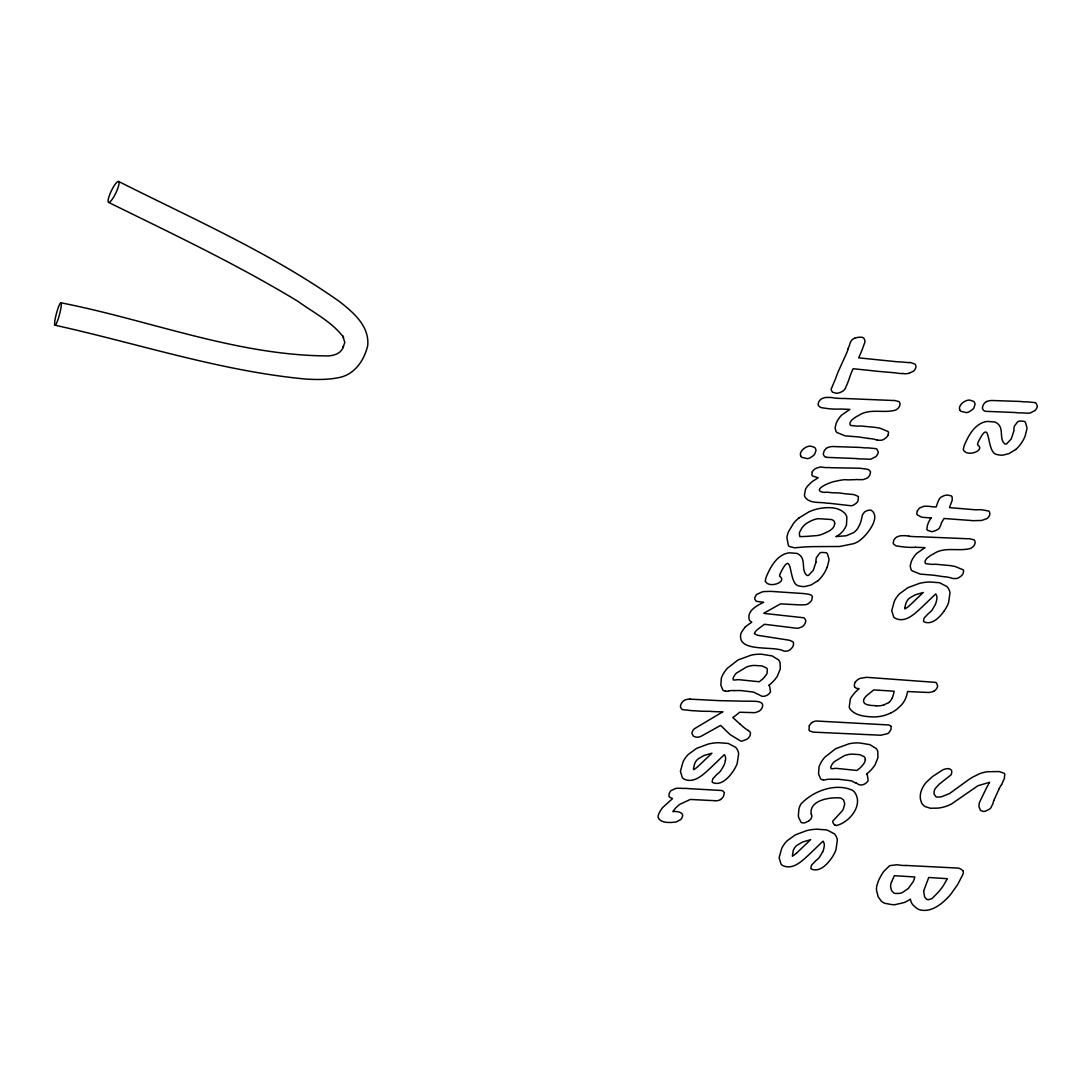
<?xml version="1.0" encoding="UTF-8"?>
<svg xmlns="http://www.w3.org/2000/svg" width="1092" height="1092" viewBox="0 0 1092 1092"><rect width="100%" height="100%" fill="white"/><g stroke="black" fill="none" stroke-linecap="round" stroke-linejoin="round"><path stroke-width="1.5" d="M725.429 760.36L725.62 759.254A8.135 7.385 -2.8 0 0 724.337 754.64L711.151 767.362C704.04 773.791 694.471 784.152 683.947 779.019A7.289 6.607 -2.8 0 1 682.363 777.681L680.412 771.361L682.95 762.12A29.238 26.536 -2.8 0 1 688.41 754.313L696.641 748.361L708.107 744.089A44.185 40.117 -2.8 0 1 718.345 742.697L728.241 743.447L735.598 747.297A11.725 10.647 -2.8 0 1 737.646 750.259A15.384 13.964 -2.8 0 1 738.656 753.644L737.196 763.499A44.963 40.827 -2.8 0 1 735.858 766.584A42.042 38.165 -2.8 0 1 732.65 771.921C728.405 777.954 720.693 786.131 712.653 782.541A2.088 1.897 -2.8 0 1 712.134 781.695L712.83 778.732L717.103 774.201A18.714 16.994 -2.8 0 0 720.775 770.761L723.969 765.369A26.153 23.737 -2.8 0 0 725.402 760.346M815.97 562.175L813.281 570.311L808.558 575.361A2.921 2.662 -2.8 0 1 807.097 575.443C800.723 570.993 806.333 559.514 799.276 554.736A8.886 8.067 -2.8 0 0 796.86 553.385L789.461 552.811A17.513 15.889 -2.8 0 0 783.851 554.34C775.416 558.34 770.665 566.966 767.021 575.129A21.267 19.315 -2.8 0 0 765.328 581.231M827.176 567.362L828.924 560.483A16.639 15.097 -2.8 0 0 828.896 558.681L827.367 553.589A4.45 4.04 -2.8 0 0 826.125 552.716L821.593 552.402A6.17 5.596 -2.8 0 0 819.614 553.248L816.42 557.589A14.769 13.404 -2.8 0 0 816.011 562.175M812.312 471.976L811.847 474.788A2.894 2.621 -2.8 0 0 812.53 476.003L818.181 477.75L811.684 481.954L807.316 486.39A19.752 17.936 -2.8 0 0 805.418 489.585L804.422 495.236A7.671 6.975 -2.8 0 0 805.118 497.229C809.923 504.013 819.846 501.719 826.972 503.207A31.477 28.583 -2.8 0 0 828.118 503.262L829.074 503.275A13.541 12.299 -2.8 0 1 829.633 503.303L851.009 505.746A6.32 5.733 -2.8 0 0 853.848 504.886L854.859 504.19A9.159 8.313 -2.8 0 0 858.039 500.955L858.421 496.532L854.599 494.799A52.211 47.393 -2.8 0 0 847.965 494.007L844.867 493.789A42.424 38.507 -2.8 0 0 835.121 492.82L834.902 492.806A24.447 22.181 -2.8 0 1 832.773 492.779L826.357 492.137A2.293 2.088 -2.8 0 1 825.757 492.274L825.538 492.301A3.699 3.358 -2.8 0 0 824.487 492.451A3.112 2.826 -2.8 0 0 823.818 492.315L822.713 492.219A3.249 2.948 -2.8 0 1 821.866 492.042C812.557 489.161 831.735 481.476 835.612 481.272A70.379 63.896 -2.8 0 1 843.311 479.798L843.747 479.757A18.946 17.199 -2.8 0 1 847.802 479.879L853.466 479.702A11.712 10.633 -2.8 0 0 856.483 479.47A18.946 17.199 -2.8 0 0 860.523 479.634L861.738 479.647A6.921 6.293 -2.8 0 0 863.458 479.524L867.116 478.146A10.074 9.146 -2.8 0 0 869.887 474.897L870.529 472.058A2.389 2.17 -2.8 0 0 870.106 471.171L869.177 470.147A3.781 3.426 -2.8 0 0 868.304 469.56L865.806 468.973A4.614 4.177 -2.8 0 1 865.164 468.973L863.226 468.686A32.705 29.689 -2.8 0 0 861.52 468.427L859.718 468.318A25.239 22.905 -2.8 0 1 858.489 468.209L830.125 467.704A3.331 3.03 -2.8 0 0 829.551 467.54L825.634 467.594A34.357 31.19 -2.8 0 0 823.887 467.417L821.361 467.048A5.269 4.777 -2.8 0 0 819.833 467.048L815.574 468.536A8.709 7.903 -2.8 0 0 812.243 471.949M993.816 800.477L999.262 788.52M1001.582 784.643L1004.203 778.896A2.143 1.952 -2.8 0 0 1004.353 777.422L1004.804 774.474A3.522 3.208 -2.8 0 0 1004.271 773.3L999.098 771.553L987.577 771.73A34.33 31.163 -2.8 0 0 979.306 773.846L972.576 777.19A73.546 66.762 -2.8 0 0 966.229 781.435L949.631 793.502L941.782 796.682A17.445 15.834 -2.8 0 1 937.032 797.01L936.608 796.996A1.665 1.515 -2.8 0 1 936.035 796.819L934.247 794.43A9.159 8.313 -2.8 0 1 934.493 790.117A10.975 9.964 -2.8 0 1 935.339 788.451L939.202 784.192L951.105 774.815A9.691 8.804 -2.8 0 0 951.719 770.925A4.122 3.74 -2.8 0 0 948.279 768.577M822.658 851.856L819.464 857.247A18.714 16.994 -2.8 0 1 815.806 860.687L811.52 865.219L810.837 868.195A2.088 1.897 -2.8 0 0 811.356 869.027C819.396 872.617 827.094 864.441 831.353 858.421A42.042 38.165 -2.8 0 0 834.575 853.07A44.963 40.827 -2.8 0 0 835.899 849.986L837.359 840.13A15.384 13.964 -2.8 0 0 836.349 836.745A11.725 10.647 -2.8 0 0 834.302 833.783L826.944 829.947L817.048 829.197A44.185 40.117 -2.8 0 0 806.811 830.575L795.345 834.861L787.114 840.799A29.238 26.536 -2.8 0 0 781.64 848.607L779.115 857.848L781.067 864.168A7.289 6.607 -2.8 0 0 782.636 865.506C793.174 870.638 802.729 860.278 809.854 853.848L823.013 841.14A8.135 7.385 -2.8 0 1 824.296 845.74L824.132 846.846A26.153 23.737 -2.8 0 1 822.74 851.883M809.295 725.757L809.022 730.084A2.785 2.525 -2.8 0 0 809.609 730.889L813.185 732.131L880.834 735.23L887.578 733.66A7.917 7.18 -2.8 0 0 889.311 732.172L890.567 730.179A5.979 5.433 -2.8 0 0 890.785 726.084M917.362 510.96L916.775 513.267A3.494 3.167 -2.8 0 0 917.403 514.974L921.88 517.28L931.189 517.908M887.837 435.49L888.547 432.896A3.372 3.058 -2.8 0 0 888.055 431.531L880.193 428.269A90.117 81.804 -2.8 0 0 874.61 427.286L861.042 426.03A31.477 28.583 -2.8 0 1 859.895 425.989A6.511 5.91 -2.8 0 1 858.899 426.098L855.896 426.057A31.272 28.392 -2.8 0 0 852.948 425.675C847.365 426.276 850.491 420.27 853.494 418.714A21.717 19.711 -2.8 0 1 858.394 415.615C869.655 407.93 883.36 413.595 895.563 410.114A9.05 8.217 -2.8 0 0 899.603 406.006L899.863 405.282A4.518 4.095 -2.8 0 0 899.876 403.276L899.549 402.375A2.785 2.525 -2.8 0 0 898.962 401.569L894.007 400.382A11.657 10.592 -2.8 0 1 893.038 400.491L844.102 398.471A57.357 52.075 -2.8 0 1 838.451 398.334L836.308 398.171A4.614 4.177 -2.8 0 1 835.653 398.171L833.728 397.897A22.454 20.379 -2.8 0 0 827.968 397.42M988.833 783.756L989.625 782.295L977.913 785.735L951.733 803.835A42.861 38.902 -2.8 0 1 947.146 805.91A33.429 30.344 -2.8 0 1 937.755 808.135L930.384 808.244L925.484 806.729A10.743 9.746 -2.8 0 1 921.552 802.866L920.433 799.126A21.485 19.506 -2.8 0 1 921.088 791.345L922.03 788.888A30.071 27.3 -2.8 0 1 926.426 782.145L932.541 776.535L942.642 769.928A12.381 11.234 -2.8 0 1 946.191 768.836L948.266 768.604M988.205 784.807L987.973 785.203A40.076 36.377 -2.8 0 0 986.308 788.315L979.51 802.388A14.387 13.063 -2.8 0 0 979.019 806.811L980.275 809.977A3.89 3.535 -2.8 0 0 981.121 810.714L983.155 811.424A5.91 5.364 -2.8 0 0 985.762 811.028L989.134 809.363A6.224 5.651 -2.8 0 0 990.853 807.807L993.119 803.221A9.569 8.681 -2.8 0 1 993.802 800.477M855.227 682.254L855.951 681.272A10.988 9.978 -2.8 0 1 860.414 678.282L866.652 677.327L935.503 682.377A3.781 3.426 -2.8 0 1 936.39 682.95L937.687 685.94A6.525 5.924 -2.8 0 1 937.223 687.455L936.909 688.096A9.159 8.313 -2.8 0 1 933.756 691.345M943.993 611.22C939.721 617.239 932.022 625.416 923.982 621.826A2.088 1.897 -2.8 0 1 923.463 620.979L924.16 618.017L928.432 613.486A18.714 16.994 -2.8 0 0 932.104 610.046L935.298 604.654A26.153 23.737 -2.8 0 0 936.731 599.631L936.95 598.539A8.135 7.385 -2.8 0 0 935.667 593.925L922.481 606.647C915.369 613.076 905.8 623.436 895.276 618.304A7.289 6.607 -2.8 0 1 893.693 616.966L891.741 610.646L894.28 601.405A29.238 26.536 -2.8 0 1 899.74 593.598L907.971 587.646L919.437 583.374A44.185 40.117 -2.8 0 1 929.674 581.981L939.57 582.732L946.928 586.581A11.725 10.647 -2.8 0 1 948.975 589.543A15.384 13.964 -2.8 0 1 949.985 592.929L948.525 602.784A44.963 40.827 -2.8 0 1 947.187 605.869A42.042 38.165 -2.8 0 1 943.979 611.206M744.894 627.409L743.775 628.937A36.418 33.06 -2.8 0 0 740.84 633.66C736.704 653.234 773.778 645.222 783.96 651.105A7.89 7.166 -2.8 0 0 789.885 649.958L790.103 649.672A10.074 9.146 -2.8 0 0 792.874 646.423A10.074 9.146 -2.8 0 0 793.42 645.072L793.515 642.806A2.948 2.675 -2.8 0 0 792.874 641.768L789.966 640.403A86.5 78.515 -2.8 0 0 786.581 639.789L757.411 635.257L754.258 633.633L755.705 631.203A31.313 28.433 -2.8 0 1 758.435 628.787L764.441 624.283L796.86 628.269A6.921 6.293 -2.8 0 0 798.58 628.146L802.238 626.767A10.074 9.146 -2.8 0 0 805.009 623.518L805.691 621.525A4.436 4.027 -2.8 0 0 805.623 620.106L804.504 618.318A3.781 3.426 -2.8 0 0 803.616 617.744L766.079 613.636A26.372 23.928 -2.8 0 1 765.192 613.527L763.827 613.213L779.934 604.204A3.44 3.126 -2.8 0 1 780.534 603.862L797.378 604.777A13.514 12.258 -2.8 0 0 799.945 604.818A24.133 21.908 -2.8 0 0 803.057 604.818L803.944 604.75A7.494 6.811 -2.8 0 0 806.155 604.599L807.862 603.917A3.726 3.385 -2.8 0 0 808.544 603.344A9.159 8.313 -2.8 0 0 811.738 600.109L812.407 596.573A2.744 2.498 -2.8 0 0 811.929 595.741L810.66 594.853A5.187 4.709 -2.8 0 0 809.8 594.539L807.602 594.089A70.598 64.087 -2.8 0 0 802.838 593.502L771.375 591.414A37.497 34.029 -2.8 0 0 770.392 591.345L763.581 591.605A12.203 11.07 -2.8 0 0 761.493 592.205L756.374 594.58L754.654 598.088A3.481 3.153 -2.8 0 0 754.818 599.071L755.528 600.341A2.867 2.593 -2.8 0 0 756.306 601.296L763.69 602.306C757.179 605.473 746.669 610.769 749.248 619.642A5.856 5.31 -2.8 0 0 750.259 621.075L751.801 622.208L749.508 623.778A46.874 42.561 -2.8 0 0 744.853 627.368M764.796 676.671L765.833 675.334A13.281 12.053 -2.8 0 0 767.062 673.286L767.335 669.137A3.576 3.249 -2.8 0 0 766.461 668.017L762.107 665.929L754.285 665.424A22.29 20.229 -2.8 0 0 746.505 667.021L736.431 673.109A16.557 15.029 -2.8 0 0 733.428 677.422L733.032 678.309A3.699 3.358 -2.8 0 1 733.21 679.156L733.251 679.456A2.293 2.088 -2.8 0 0 733.401 679.988L734.343 680.002A22.072 20.038 -2.8 0 0 736.226 679.852M764.345 677.217L763.868 677.791A11.835 10.743 -2.8 0 1 762.844 678.883L759.227 681.763L738.97 679.688A34.207 31.04 -2.8 0 1 738.083 679.661L737.086 679.756M796.396 853.262L810.646 839.68L802.565 842.028L796.942 845.304A12.162 11.043 -2.8 0 0 793.966 848.962L793.734 849.453A25.662 23.301 -2.8 0 0 793.12 850.914L792.369 856.183A34.575 31.381 -2.8 0 0 796.382 853.248M817.649 580.876L811.151 584.957L805.132 586.486A16.216 14.728 -2.8 0 1 802.06 586.5L798.293 585.803A8.217 7.453 -2.8 0 1 795.904 584.384C788.492 576.876 792.478 548.512 780.207 573.573A10.128 9.2 -2.8 0 0 779.565 576.139C787.578 581.64 771.321 587.687 766.639 582.841A3.931 3.563 -2.8 0 1 765.915 582.145L765.369 581.231M1015.628 449.481L1009.117 453.562L1003.098 455.091A16.216 14.728 -2.8 0 1 1000.026 455.105L996.259 454.408A8.217 7.453 -2.8 0 1 993.884 453.003C986.472 445.481 990.444 417.117 978.173 442.178A10.128 9.2 -2.8 0 0 977.531 444.744C985.544 450.245 969.287 456.306 964.605 451.446A3.931 3.563 -2.8 0 1 963.881 450.75L963.335 449.836A21.267 19.315 -2.8 0 1 965 443.734C968.631 435.558 973.395 426.958 981.817 422.945A17.513 15.889 -2.8 0 1 987.427 421.416L994.839 421.99A8.886 8.067 -2.8 0 1 997.255 423.341C1004.312 428.119 998.689 439.598 1005.063 444.048A2.921 2.662 -2.8 0 0 1006.524 443.966L1011.247 438.929L1013.949 430.78A14.769 13.404 -2.8 0 1 1014.372 426.18L1017.58 421.867A6.17 5.596 -2.8 0 1 1019.573 421.007L1024.091 421.321A4.45 4.04 -2.8 0 1 1025.347 422.208L1026.876 427.286A16.639 15.097 -2.8 0 1 1026.889 429.088L1025.156 435.981A39.762 36.091 -2.8 0 1 1015.724 449.576M888.792 702.538L883.81 704.941M798.975 517.936L808.749 511.984A40.09 36.391 -2.8 0 1 819.3 508.531C827.872 507.043 838.451 506.661 844.962 513.458A12.312 11.179 -2.8 0 1 846.873 517.158L846.477 524.856A22.14 20.093 -2.8 0 1 845.754 526.672A28.406 25.785 -2.8 0 1 843.283 530.685L840.622 533.551A35.504 32.228 -2.8 0 1 836.172 536.595M812.079 722.508L812.352 722.303A7.89 7.166 -2.8 0 1 818.222 721.116L888.615 724.952A5.897 5.351 -2.8 0 1 890.035 725.62L890.717 726.112M720.543 799.453L720.829 799.248A10.074 9.146 -2.8 0 0 723.587 796L724.378 792.847L723.191 791.195A5.897 5.351 -2.8 0 0 721.771 790.512L687.346 788.547A3.331 3.03 -2.8 0 0 686.772 788.383L682.855 788.438A18.946 17.199 -2.8 0 0 678.815 788.288L677.6 788.26A6.921 6.293 -2.8 0 0 675.88 788.383L671.089 790.567A8.777 7.972 -2.8 0 0 669.533 792.819A10.074 9.146 -2.8 0 0 669.109 793.925L669.014 796.191A2.948 2.675 -2.8 0 0 669.655 797.228L672.563 798.593L662.653 807.52A34.125 30.985 -2.8 0 0 658.885 813.69C655.459 819.833 663.772 822.699 668.509 822.413A31.477 28.583 -2.8 0 0 669.655 822.453L670.611 822.467A13.541 12.299 -2.8 0 1 671.17 822.494L676.207 821.989L680.575 819.642A7.453 6.77 -2.8 0 0 682.05 817.58C685.148 812.025 676.18 811.042 672.863 811.615L673.6 810.537A27.969 25.389 -2.8 0 1 680.07 804.19L690.308 799.453L714.673 800.682M986.472 401.542L985.899 401.938A10.074 9.146 -2.8 0 0 983.128 405.187L982.322 408.094L983.264 410.005A4.859 4.409 -2.8 0 0 985.516 411.329L1014.441 412.476A79.184 71.881 -2.8 0 1 1018.686 412.899A92.97 84.398 -2.8 0 1 1022.208 412.899L1028.432 413.185A6.921 6.293 -2.8 0 0 1030.152 413.063L1034.97 410.551A10.606 9.623 -2.8 0 0 1036.909 407.739A6.525 5.924 -2.8 0 0 1037.359 406.224L1036.076 403.221A3.781 3.426 -2.8 0 0 1035.189 402.648L1027.244 401.842A92.97 84.398 -2.8 0 0 1023.723 401.842A79.184 71.881 -2.8 0 0 1019.478 401.419L992.041 400.505A12.858 11.671 -2.8 0 0 986.513 401.61M808.967 820.843L805.609 822.508A5.91 5.364 -2.8 0 1 802.989 822.918L802.47 822.877A3.385 3.071 -2.8 0 1 801.105 822.413L798.539 817.198A22.509 20.434 -2.8 0 1 798.416 814.864L798.88 809.281A19.41 17.622 -2.8 0 1 799.767 806.374A17.295 15.697 -2.8 0 1 801.105 803.821C813.267 790.99 835.53 782.568 852.456 790.308A12.654 11.493 -2.8 0 1 854.558 792.164C863.949 805.091 849.194 822.631 836.322 825.525A3.631 3.29 -2.8 0 1 834.779 824.883M909.54 373L913.376 371.253A7.194 6.538 -2.8 0 0 914.891 369.656L915.819 367.772A4.518 4.095 -2.8 0 0 915.833 365.765L915.506 364.865A2.785 2.525 -2.8 0 0 914.919 364.059L911.342 362.817A4.955 4.491 -2.8 0 0 909.404 362.462M734.22 690.622L739.53 690.54A52.566 47.72 -2.8 0 0 741.045 690.567L752.252 691.932A72.686 65.984 -2.8 0 1 753.903 692.205L754.613 692.574A24.57 22.304 -2.8 0 0 758.544 694.444A22.017 19.997 -2.8 0 0 762.202 696.314A8.135 7.385 -2.8 0 0 767.335 695.099A9.159 8.313 -2.8 0 0 770.502 691.85L769.737 686.8A23.86 21.663 -2.8 0 0 768.918 685.339M729.047 690.786L730.33 690.663A17.103 15.534 -2.8 0 1 734.22 690.567M827.982 397.488L826.767 397.461A6.921 6.293 -2.8 0 0 825.047 397.584L821.962 398.566A9.159 8.313 -2.8 0 0 818.768 401.801L818.099 404.409A3.372 3.058 -2.8 0 0 818.591 405.774L820.242 407.166A7.917 7.194 -2.8 0 0 821.621 407.725L828.036 408.613A87.769 79.675 -2.8 0 1 830.302 408.872L834.029 409.063A55.269 50.164 -2.8 0 0 840.444 409.022L849.89 409.377L841.618 415.11A29.702 26.959 -2.8 0 0 836.158 423.341L835.107 427.818L835.926 431.272A5.337 4.846 -2.8 0 0 837.073 432.555L845.058 435.831L858.858 436.964A110.456 100.259 -2.8 0 0 862.434 437.523L868.399 438.411M909.404 362.53L909.199 362.544A1.938 1.761 -2.8 0 1 907.821 362.544L900.422 361.889A47.106 42.765 -2.8 0 1 897.092 361.766L858.64 357.848L859.65 355.637A125.061 113.527 -2.8 0 0 864.004 344.526C866.202 341.387 864.523 336.2 860.114 337.21A12.858 11.671 -2.8 0 0 854.572 338.329M915.546 547.269L925.006 547.652L916.72 553.385A29.702 26.959 -2.8 0 0 911.26 561.616L910.209 566.079L911.028 569.546A5.337 4.846 -2.8 0 0 912.175 570.816L920.16 574.092L933.96 575.238A110.456 100.259 -2.8 0 0 937.537 575.784L943.502 576.685A28.802 26.153 -2.8 0 1 952.374 578.364L952.961 578.501A7.808 7.098 -2.8 0 0 953.998 578.487L955.937 578.555A6.32 5.733 -2.8 0 0 958.776 577.695L959.786 576.999A9.159 8.313 -2.8 0 0 962.98 573.764L963.649 571.157A3.372 3.058 -2.8 0 0 963.158 569.792L955.295 566.543A90.117 81.804 -2.8 0 0 949.712 565.547L936.158 564.291A31.477 28.583 -2.8 0 1 934.998 564.25A6.511 5.91 -2.8 0 1 934.001 564.359L930.998 564.332A31.272 28.392 -2.8 0 0 928.063 563.95C922.481 564.55 925.606 558.531 928.596 556.988A21.717 19.711 -2.8 0 1 933.496 553.89C944.757 546.205 958.462 551.87 970.679 548.389A9.05 8.217 -2.8 0 0 974.706 544.28L974.965 543.557A4.518 4.095 -2.8 0 0 974.992 541.55L974.651 540.636A2.785 2.525 -2.8 0 0 974.064 539.83L969.109 538.643A11.657 10.592 -2.8 0 1 968.154 538.765L919.218 536.732A57.357 52.075 -2.8 0 1 913.554 536.595L911.411 536.445A4.614 4.177 -2.8 0 1 910.769 536.445L908.831 536.158M836.144 536.554L846.191 535.776L853.384 532.732A16.912 15.356 -2.8 0 0 857.998 528.009L859.581 524.911A31.736 28.815 -2.8 0 0 861.315 519.997L862.393 515.014L864.345 512.175A4.75 4.313 -2.8 0 1 865.779 511.315A8.135 7.385 -2.8 0 1 870.87 510.114C882.24 516.707 865.929 537.018 857.984 541.659A27.218 24.707 -2.8 0 1 853.889 543.611L839.707 546.491L813.963 546.614A178.446 161.985 -2.8 0 0 803.029 547.065L794.498 547.815L789.298 546.491A3.74 3.385 -2.8 0 1 788.383 545.331L787.141 539.038A26.754 24.283 -2.8 0 1 786.977 537.537L787.004 537.25A22.632 20.543 -2.8 0 1 788.642 531.435L793.515 523.382A36.268 32.924 -2.8 0 1 798.975 517.936M876.193 705.773C872.18 705.323 862.161 705.951 863.704 699.617A14.196 12.886 -2.8 0 1 867.594 694.867L873.791 689.898L894.157 691.209L893.761 692.997A36.418 33.06 -2.8 0 1 892.164 698.225M725.538 691.045L724.092 690.827A3.494 3.18 -2.8 0 1 722.945 690.185L720.843 685.175L721.334 678.309A14.005 12.722 -2.8 0 1 722.044 676.317A34.384 31.218 -2.8 0 1 727.299 668.345L737.987 659.991L751.378 655.077A38.357 34.821 -2.8 0 1 761.574 654.217L772.194 655.937L778.76 660.032A11.589 10.524 -2.8 0 1 780.111 662.871L780.248 669.014L777.299 676.289A50.546 45.891 -2.8 0 1 776.63 677.231L775.061 679.333A41.619 37.783 -2.8 0 1 768.904 685.312M823.231 779.743L821.785 779.524A3.494 3.18 -2.8 0 1 820.638 778.883L818.536 773.873L819.027 767.021A14.005 12.722 -2.8 0 1 819.737 765.028A34.384 31.218 -2.8 0 1 824.992 757.043L835.68 748.689L849.071 743.775A38.357 34.821 -2.8 0 1 859.268 742.915L869.887 744.635L876.439 748.73A11.589 10.524 -2.8 0 1 877.804 751.569L877.941 757.712L874.992 765.001A50.546 45.891 -2.8 0 1 874.323 765.929L872.754 768.031A41.619 37.783 -2.8 0 1 866.598 774.023M905.855 865.437L957.902 868.085A7.207 6.538 -2.8 0 1 960.837 869.096L962.734 870.583M690.103 699.153L716.134 700.491A144.84 131.49 -2.8 0 0 719.71 700.654L744.703 701.201A87.428 79.361 -2.8 0 1 750.736 701.228C755.091 701.214 765.451 700.846 762.039 707.889A10.074 9.146 -2.8 0 1 759.254 711.124L755.609 712.516A6.921 6.293 -2.8 0 1 753.889 712.639L739.666 712.257L734.984 716.052A84.261 76.495 -2.8 0 1 733.333 717.103L732.759 717.471L740.362 724.406M61.002 302.812A11.602 1.611 -75.1 0 1 57.712 320.284A11.602 1.611 -75.1 0 1 55.187 318.905A11.602 1.611 -75.1 0 1 61.002 302.812C149.713 320.161 236.964 355.664 328.337 355.924C334.712 355.514 341.687 353.098 343.502 346.219L342.847 347.734L344.826 342.492L342.779 335.94L343.57 337.346C331.736 321.58 313.472 312.667 297.884 301.296C236.95 264.373 172.427 233.811 108.572 202.389M54.928 325.184C138.438 343.666 220.475 371.089 305.992 379.088C317.062 379.688 328.282 379.839 339.175 377.545C354.75 374.474 364.25 360.237 367.717 345.645C369.574 326.099 353.33 312.408 339.503 301.569C270.83 253.098 193.407 219.11 118.605 181.477A11.602 2.498 -64.4 0 0 109.132 196.219A11.602 2.498 -64.4 0 0 113.022 198.102A11.602 2.498 -64.4 0 0 118.605 181.477M826.439 457.357L855.364 458.503A79.184 71.881 -2.8 0 1 859.609 458.94A92.97 84.398 -2.8 0 1 863.13 458.94L869.355 459.213A6.921 6.293 -2.8 0 0 871.075 459.09L875.893 456.579A10.606 9.623 -2.8 0 0 877.832 453.781A6.525 5.924 -2.8 0 0 878.282 452.252L876.985 449.262A3.781 3.426 -2.8 0 0 876.112 448.689L868.167 447.884A92.97 84.398 -2.8 0 0 864.646 447.884A79.184 71.881 -2.8 0 0 860.4 447.447L832.964 446.532A12.858 11.671 -2.8 0 0 827.436 447.652M877.245 440.131L877.845 440.226A7.808 7.098 -2.8 0 0 878.896 440.226L880.834 440.281A6.32 5.733 -2.8 0 0 883.674 439.421L884.684 438.738A9.159 8.313 -2.8 0 0 887.864 435.503M748.375 730.452L750.108 732.118A3.467 3.139 -2.8 0 1 750.45 733.073L750.259 734.875A8.34 7.562 -2.8 0 1 749.835 735.94A10.074 9.146 -2.8 0 1 747.051 739.175L742.219 741.058A5.269 4.777 -2.8 0 1 740.704 741.058L730.07 734.561L720.638 725.402L701.665 735.967A8.122 7.371 -2.8 0 1 695.973 737.1L693.666 736.281A2.867 2.593 -2.8 0 1 692.901 735.312L692.11 733.838A3.453 3.126 -2.8 0 1 692.041 732.459L692.86 730.575A7.78 7.057 -2.8 0 1 694.43 728.746L722.89 711.766L720.583 711.779A123.027 111.684 -2.8 0 1 709.964 711.342L708.954 711.274A101.324 91.974 -2.8 0 1 695.017 710.769A26.986 24.502 -2.8 0 1 690.048 710.442L682.582 709.623A3.781 3.426 -2.8 0 1 681.695 709.049L680.575 707.247A4.436 4.027 -2.8 0 1 680.507 705.828L680.917 704.408A11.794 10.702 -2.8 0 1 681.381 703.453A9.159 8.313 -2.8 0 1 684.52 700.204A12.858 11.671 -2.8 0 1 690.103 699.071M834.779 824.883L834.138 824.337A21.157 19.206 -2.8 0 1 833.701 823.9L832.909 822.413A3.453 3.126 -2.8 0 1 832.855 821.034L842.15 810.987A14.578 13.24 -2.8 0 0 843.393 808.872L844.73 803.767L843.638 800.163A7.699 6.989 -2.8 0 0 840.594 798.006C830.234 796.914 808.817 800.067 811.206 814.25M960.114 410.223L960.305 410.496A2.785 2.525 -2.8 0 0 960.892 411.302L966.393 412.599A6.32 5.733 -2.8 0 0 969.232 411.752L972.33 409.664A7.78 7.057 -2.8 0 0 973.914 407.848L975.033 404.436A4.259 3.863 -2.8 0 0 974.61 402.743L974.269 402.211A2.785 2.525 -2.8 0 0 973.682 401.406L970.106 400.163A6.552 5.951 -2.8 0 0 968.14 400.191L967.007 400.436A10.524 9.555 -2.8 0 0 964.332 401.651A10.456 9.5 -2.8 0 0 959.95 406.224A5.051 4.586 -2.8 0 0 960.018 410.264M801.037 456.251L801.214 456.524A2.785 2.525 -2.8 0 0 801.815 457.33L807.316 458.64A6.32 5.733 -2.8 0 0 810.155 457.78L813.253 455.705A7.78 7.057 -2.8 0 0 814.837 453.876L815.956 450.464A4.259 3.863 -2.8 0 0 815.533 448.785L815.192 448.239A2.785 2.525 -2.8 0 0 814.605 447.433L811.028 446.191A6.552 5.951 -2.8 0 0 809.049 446.218L807.93 446.464A10.524 9.555 -2.8 0 0 805.254 447.693A10.456 9.5 -2.8 0 0 800.873 452.265A5.051 4.586 -2.8 0 0 800.941 456.306M962.83 870.542A5.051 4.586 -2.8 0 1 962.844 874.556L957.629 884.575L950.941 894.061A72.058 65.411 -2.8 0 1 947.924 897.474C940.744 904.981 929.906 913.144 919.027 909.54A14.906 13.527 -2.8 0 1 914.441 906.292A11.671 10.592 -2.8 0 1 911.165 902.074L910.346 899.112A31.463 28.556 -2.8 0 1 904.094 902.579L894.894 904.695A29.62 26.877 -2.8 0 1 891.441 904.545L884.67 903.261A12.695 11.534 -2.8 0 1 881.23 901.037L878.227 896.887L876.548 890.512A20.762 18.851 -2.8 0 1 876.767 885.926L878.323 881.107A62.312 56.566 -2.8 0 1 883.878 871.266L889.707 865.642L896.86 864.782A20.311 18.441 -2.8 0 1 899.235 865.055L900.436 865.205A29.197 26.495 -2.8 0 0 905.855 865.506M999.276 788.533A22.318 20.27 -2.8 0 1 1001.541 784.616M811.397 814.182A5.61 5.091 -2.8 0 1 808.858 820.665M866.611 774.037A23.86 21.663 -2.8 0 1 867.43 775.497L868.167 780.534A9.159 8.313 -2.8 0 1 865.014 783.783A8.135 7.385 -2.8 0 1 859.923 784.984A22.017 19.997 -2.8 0 1 856.278 783.073M823.191 779.865A4.873 4.423 -2.8 0 0 826.685 779.401L828.023 779.36A17.103 15.534 -2.8 0 1 831.913 779.265L837.223 779.238A52.566 47.72 -2.8 0 0 838.738 779.265L849.945 780.63A72.686 65.984 -2.8 0 1 851.596 780.903L852.306 781.285A24.57 22.304 -2.8 0 0 856.237 783.141M809.308 725.757A10.074 9.146 -2.8 0 1 812.079 722.522M892.082 698.197A13.145 11.93 -2.8 0 1 888.806 702.552M883.81 704.927A18.305 16.612 -2.8 0 1 876.18 705.814M933.715 691.277A12.858 11.671 -2.8 0 1 928.186 692.478L907.616 691.523L907.302 692.901A52.198 47.379 -2.8 0 1 906.073 697.201L905.364 698.962A27.955 25.375 -2.8 0 1 901.432 705.009L896.805 709.322A34.739 31.532 -2.8 0 1 891.113 712.817M854.64 687.018A6.088 5.515 -2.8 0 1 855.309 682.309M854.708 687.005A6.811 6.183 -2.8 0 0 855.377 687.619L856.251 688.151A3.467 3.153 -2.8 0 0 857.93 688.506L859.076 688.615L855.623 691.823A20.27 18.4 -2.8 0 0 853.821 693.911L853.111 694.799A26.263 23.833 -2.8 0 0 850.354 698.825L849.235 706.933A9.159 8.313 -2.8 0 0 850.313 709.336C855.282 715.342 863.827 716.42 871.157 716.83A34.712 31.518 -2.8 0 0 891.086 712.776M908.831 536.172A22.454 20.379 -2.8 0 0 903.084 535.681L901.869 535.722A6.921 6.293 -2.8 0 0 900.149 535.844L897.064 536.841A9.159 8.313 -2.8 0 0 893.884 540.076L893.201 542.683A3.372 3.058 -2.8 0 0 893.693 544.048L895.358 545.427A7.917 7.194 -2.8 0 0 896.723 546L903.139 546.887A87.769 79.675 -2.8 0 1 905.404 547.133L909.145 547.324A55.269 50.164 -2.8 0 0 915.546 547.283M917.376 510.96A10.074 9.146 -2.8 0 1 920.147 507.725L923.791 506.333A6.921 6.293 -2.8 0 1 925.511 506.21L926.289 506.278A26.986 24.502 -2.8 0 1 931.244 506.62A26.986 24.502 -2.8 0 0 936.226 506.906A62.012 56.293 -2.8 0 1 938.465 500.668L939.625 498.553A6.224 5.651 -2.8 0 1 941.345 496.983L942.724 496.328A8.135 7.385 -2.8 0 1 947.815 495.126L951.214 495.864A3.03 2.757 -2.8 0 1 952.101 496.833L952.224 500.341A54.327 49.317 -2.8 0 0 950.722 504.149L949.48 507.603L975.333 509.8A25.102 22.782 -2.8 0 1 976.357 509.773L977.913 509.759A40.035 36.35 -2.8 0 0 980.275 509.65A16.626 15.097 -2.8 0 0 982.513 509.882L988.642 511.029A2.867 2.593 -2.8 0 1 989.407 511.984L989.748 512.899A4.518 4.095 -2.8 0 1 989.734 514.905L988.642 516.994A7.467 6.784 -2.8 0 1 986.922 518.618L981.626 520.461L972.412 520.707A3.999 3.631 -2.8 0 0 971.034 520.502L943.966 518.482A18.045 16.38 -2.8 0 1 942.655 520.707L941.345 523.013A4.095 3.726 -2.8 0 0 941.113 524.297L939.475 527.927A6.224 5.651 -2.8 0 1 937.755 529.483L936.376 530.152A8.436 7.658 -2.8 0 1 934.82 530.889L933.496 531.299A27.641 25.089 -2.8 0 1 931.776 531.681L927.613 530.33A3.74 3.399 -2.8 0 1 926.808 529.17L927.449 525.375A37.469 34.016 -2.8 0 1 928.678 522.14L928.923 521.648A20.966 19.028 -2.8 0 1 931.135 517.867M720.597 799.535A7.89 7.166 -2.8 0 1 714.687 800.641M748.293 730.548A46.765 42.452 -2.8 0 1 740.431 724.351M729.006 690.704A4.873 4.423 -2.8 0 1 725.497 691.168M827.081 567.335A39.762 36.091 -2.8 0 1 817.744 580.971M826.821 447.979A10.074 9.146 -2.8 0 0 824.051 451.214L823.245 454.122L824.173 456.033A4.859 4.409 -2.8 0 0 826.439 457.357M868.399 438.479A28.802 26.153 -2.8 0 1 877.258 440.09M902.497 373.56A26.986 24.502 -2.8 0 1 897.542 373.164A28.815 26.153 -2.8 0 1 895.399 372.85L877.217 371.28A218.536 198.375 -2.8 0 1 872.604 370.748L853.125 368.727L851.842 371.594A86.063 78.119 -2.8 0 0 849.371 378.201A103.058 93.557 -2.8 0 1 846.955 384.643L845.426 388.11A7.48 6.784 -2.8 0 1 841.482 391.837A8.436 7.658 -2.8 0 1 839.912 392.56L838.588 392.97A27.641 25.089 -2.8 0 1 836.868 393.338L832.609 392.233A2.785 2.525 -2.8 0 1 832.008 391.427L831.312 390.172A3.481 3.153 -2.8 0 1 831.149 389.175L835.721 378.323A82.637 75.02 -2.8 0 1 838.042 372.031L846.286 353.876A34.193 31.04 -2.8 0 0 848.102 348.785M909.568 373.082A12.326 11.193 -2.8 0 1 902.524 373.437M854.531 338.247A6.961 6.32 -2.8 0 0 851.746 340.24L851.077 341.127A11.125 10.101 -2.8 0 0 850.381 342.41L849.59 344.758A45.414 41.223 -2.8 0 1 848.061 348.785M923.614 891.222L924.651 897.023L926.712 899.317A3.645 3.317 -2.8 0 0 928.337 899.712L931.94 898.675L937.441 893.092A79.593 72.249 -2.8 0 0 942.751 886.581L947.406 878.691L928.705 877.477A124.911 113.391 -2.8 0 1 926.521 883.278L923.614 891.222M693.557 768.304L693.666 769.696A34.575 31.381 -2.8 0 0 697.692 766.761L711.943 753.193L703.876 755.541L698.252 758.817A12.162 11.043 -2.8 0 0 695.263 762.475L695.031 762.967A25.662 23.301 -2.8 0 0 694.43 764.427L693.557 768.304M904.886 607.589L904.995 608.981A34.575 31.381 -2.8 0 0 909.022 606.046L923.272 592.478L915.205 594.826L909.581 598.102A12.162 11.043 -2.8 0 0 906.592 601.76L906.36 602.252A25.662 23.301 -2.8 0 0 905.759 603.712L904.886 607.589M834.711 523.464C834.384 529.729 827.395 531.736 822.713 534.056A20.816 18.892 -2.8 0 1 816.884 535.571L807.957 536.295A129.784 117.813 -2.8 0 1 799.863 536.609L799.644 535.913A15.425 14.005 -2.8 0 1 799.481 534.657L799.399 533.483A4.095 3.726 -2.8 0 1 799.617 532.2L801.692 528.337A20.27 18.4 -2.8 0 1 807.589 522.713L810.223 521.321A21.963 19.943 -2.8 0 1 818.236 518.673L831.422 519.519A10.524 9.555 -2.8 0 1 833.742 520.693L834.261 521.526A5.132 4.668 -2.8 0 1 834.697 523.109L834.711 523.464M865.355 759.582L864.741 761.984A13.281 12.053 -2.8 0 1 863.526 764.031L861.561 766.488A11.835 10.743 -2.8 0 1 860.537 767.58L856.92 770.461L836.663 768.386A34.207 31.04 -2.8 0 1 835.776 768.358L833.919 768.563A22.072 20.038 -2.8 0 1 832.036 768.713L831.094 768.686A2.293 2.088 -2.8 0 1 830.944 768.154L830.903 767.853A3.699 3.358 -2.8 0 0 830.753 766.993L831.135 766.12A16.557 15.029 -2.8 0 1 834.124 761.807L844.198 755.732A22.29 20.229 -2.8 0 1 851.978 754.122L859.8 754.627L864.154 756.715A3.576 3.249 -2.8 0 1 865.028 757.834L865.355 759.582M891.577 881.858L891.359 882.363A12.162 11.043 -2.8 0 0 890.622 886.841L891.481 890.458L893.747 892.942A4.259 3.863 -2.8 0 0 895.222 893.433L898.893 893.433A12.394 11.248 -2.8 0 0 902.279 892.628L908.326 888.465L913.185 881.667A29.661 26.931 -2.8 0 0 914.796 876.985L894.389 875.675L891.577 881.858"/></g></svg>
